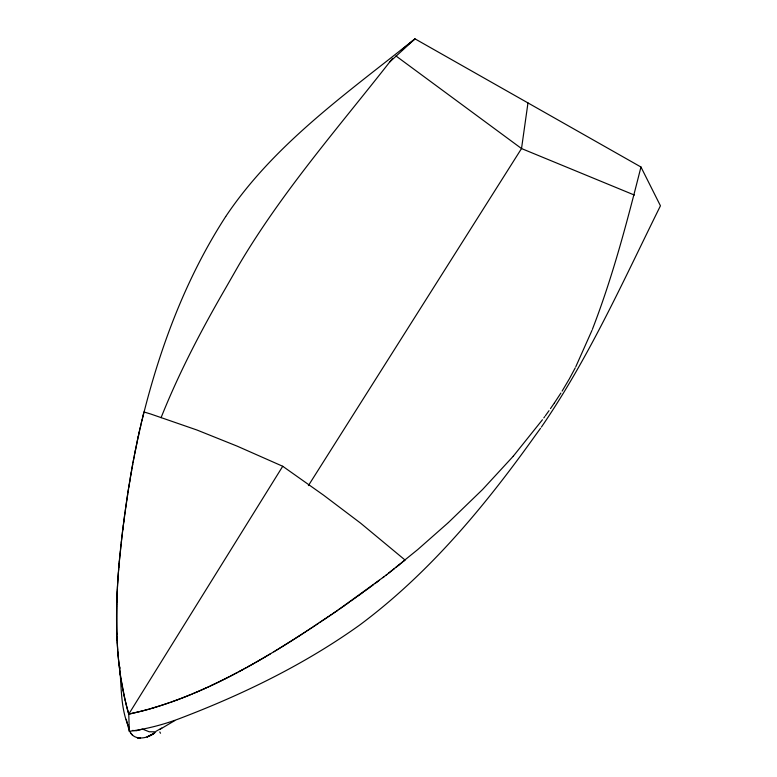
<?xml version="1.0" encoding="UTF-8"?>
<svg xmlns="http://www.w3.org/2000/svg" width="777" height="777" viewBox="0 0 777 777"><rect width="100%" height="100%" fill="white"/><g stroke="black" fill="none" stroke-linecap="round" stroke-linejoin="round"><path stroke-width="1.17" d="M116.56 617.346L116.56 615.695M116.56 615.374L116.569 614.053M116.579 613.723L116.589 612.072M116.589 611.742L116.618 610.091M116.618 609.76L116.647 608.44M116.647 608.109L116.686 606.468M116.686 606.138L116.715 604.817M116.725 604.487L116.773 602.835M116.783 602.505L116.812 601.524M116.822 601.194L116.851 600.203M116.861 599.873L116.9 598.882M116.948 597.571L116.832 633.323M116.948 598.523L116.977 596.581M116.987 597.328L117.133 592.958M116.997 596.25L117.016 595.59M117.036 595.26L117.074 594.269M117.133 593.745L117.21 591.307M117.191 592.55L117.337 588.675M117.259 591.064L117.414 587.363M117.414 588.092L118.085 576.515M117.424 587.033L117.502 585.722M117.521 585.392L117.58 584.401M117.618 583.75L117.677 582.76M117.696 582.429L117.774 581.118M117.803 580.788L117.881 579.477M117.949 579.108L118.182 575.203M118.172 575.99L118.58 569.949M118.201 574.873L118.298 573.562M118.327 573.232L118.425 571.921M118.522 571.318L118.658 568.968M118.638 569.755L119.075 564.053M118.716 568.308L118.764 567.657M118.842 567.346L118.959 565.365M119.056 564.762L119.134 563.393M119.134 563.898L119.182 562.742M119.211 563.034L119.308 561.431M119.289 562.179L119.483 559.459M119.367 561.315L122.261 533.644M119.512 559.139L119.765 556.517M119.833 555.866L120.056 553.574M120.124 552.913L120.357 550.631M120.454 549.65L120.697 547.358M120.765 546.707L121.057 544.085M121.163 543.113L121.387 541.151M121.455 540.501L122.028 535.596M122.183 534.77L122.494 531.682M122.407 532.935L122.776 529.409M122.63 531.089L122.941 528.098M122.863 529.254L123.232 525.815M123.096 527.408L123.397 524.514M123.329 525.573L124.029 519.628M123.485 523.863L123.737 521.911M123.805 521.901L125.544 508.576M124.077 519.308L124.553 515.724M124.641 515.073L125.087 511.829M125.301 510.8L128.496 488.791M125.631 507.925L126 505.332M527.971 102.923L521.522 148.553L308.401 485.596M126.097 504.681L126.564 501.437M126.661 500.786L127.146 497.542M127.243 496.892L127.69 493.978M127.836 493.007L128.292 490.093M128.409 489.811L128.904 486.208M128.759 487.645L129.701 481.351M128.963 485.878L129.273 483.945M129.458 483.323L129.914 480.06M129.817 481.157L130.342 477.476M130.177 479.001L131.177 472.639M130.4 477.156L130.789 474.902M130.915 474.689L133.45 460.081M131.235 472.319L131.634 470.066M131.799 469.094L132.323 466.2M132.381 465.87L132.731 463.947M133.081 462.558L134.431 454.943M133.508 459.761L133.935 457.517M134.227 456.507L138.384 435.761M134.683 453.661L135.188 451.097M135.256 450.777L138.17 436.713M138.296 436.635L139.015 432.886M138.51 435.674L139.219 431.934M139.141 432.779L139.578 430.341M139.365 431.808L140.229 427.486M139.967 429.137L140.812 424.941M140.579 426.466L141.404 422.406M141.2 423.795L142.084 419.551M141.822 421.124L142.774 416.705M142.463 418.463C159.926 347.581 185.878 278.059 225.699 216.569M142.929 416.074L143.473 413.859M143.551 413.539L143.939 411.965L150.631 413.986L196.921 430.002L237.111 446.124L282.731 466.278L323.562 495.163L360.635 523.183L405.108 560.081L403.797 561.14M225.748 216.492C274.368 143.813 347.659 92.725 414.996 38.85L640.957 167.006C627.126 221.785 612.8 276.641 592.365 329.39M591.987 330.371L575.786 366.754M161.062 417.705C178.904 372.95 201.272 330.176 225.398 288.529L238.869 265.006C282.575 190.889 339.802 125.932 392.589 58.333M575.233 367.861L569.628 378.35M569.298 378.953L562.111 391.113M282.731 466.278L128.759 714.112L129.332 731.322C146.231 729.069 162.84 724.815 178.807 718.861C242.22 694.793 303.924 664.84 359.246 625.368A568.463 512.713 47.2 0 0 369.162 617.832C434.411 567.074 487.373 502.632 535.178 435.664L540.51 428.321M560.907 393.036L554.428 402.904M554.38 402.972L550.475 408.624M549.009 410.693L545.386 415.744M541.384 427.097C588.908 357.886 623.319 280.818 660.44 205.798L640.957 167.006M544.755 416.608L543.803 417.909M542.453 419.745L513.257 456.216M513.189 456.293L482.575 489.51L448.378 522.552M389.423 62.257L414.996 38.85L401.282 50.146M448.076 522.834L417.735 549.572L388.587 573.154M402.748 561.985L401.437 563.043M400.388 563.888L399.339 564.733M399.077 564.947L395.648 567.666M394.318 568.715L392.997 569.764M392.2 570.386L390.608 571.629M390.073 572.047L386.159 575.038M386.868 574.533L383.721 576.913M161.752 728.059L155.769 731.439M384.188 576.602L337.247 610.605M382.847 577.622L383.382 577.214M378.807 580.701L379.341 580.293M377.457 581.72L378.263 581.109M377.185 581.924L374.747 583.75M373.387 584.77L369.308 587.801M367.667 589.005L368.764 588.199M366.851 589.607L364.656 591.21M363.558 592.016L361.917 593.21M361.635 593.405L359.44 594.997M358.887 595.396L357.235 596.59M356.4 597.183L354.195 598.766M353.36 599.358L352.253 600.145M351.146 600.932L350.31 601.524M348.086 603.088L349.194 602.311M347.533 603.486L345.852 604.652M344.182 605.827L345.017 605.244M343.9 606.021L342.502 606.992M340.831 608.158L341.948 607.381M338.869 609.518L339.986 608.741M337.742 610.285L309.537 629.205M336.626 611.062L337.179 610.673M335.781 611.645L332.401 613.947M331.556 614.529L329.302 616.064M328.166 616.821L326.194 618.162M325.621 618.541L322.795 620.444M321.94 621.017L319.668 622.532M318.531 623.29L316.258 624.795M315.404 625.368L313.121 626.874M311.975 627.622L310.839 628.37M309.974 628.933L306.303 631.312M307.692 630.438L308.838 629.691M306.828 630.992C267.405 656.643 226.563 680.701 182.624 697.824M304.827 632.303L305.682 631.74M302.816 633.605L303.962 632.857M301.952 634.158L300.806 634.906M299.368 635.829L300.233 635.275M299.077 636.013L297.348 637.121M297.067 637.305L294.755 638.781M293.891 639.335L291.569 640.802M290.996 641.161L283.731 645.706M283.149 646.066L281.109 647.328M280.526 647.688L278.185 649.125M126.282 719.337L129.332 731.322M277.603 649.485L276.136 650.368M275.252 650.903L275.845 650.553M273.786 651.796L274.378 651.437M270.551 653.739L269.668 654.263M268.483 654.972L269.075 654.622M267.9 655.322L267.006 655.846M266.414 656.196L265.53 656.72M265.229 656.895L264.044 657.585M160.188 729.205L174.767 720.609M263.753 657.76L262.568 658.459M262.267 658.634L261.373 659.149M261.082 659.323L259.887 660.013M259.596 660.178L258.702 660.693M258.401 660.868L255.711 662.402M255.118 662.742L254.516 663.082M253.914 663.422L253.02 663.937M252.719 664.102L250.32 665.452M250.019 665.617L249.116 666.122M248.815 666.287L247.61 666.957M246.406 667.618L245.794 667.948M245.192 668.278L244.59 668.618M243.687 669.114L242.171 669.929M241.861 670.095L241.258 670.425M240.957 670.59L240.044 671.075M239.743 671.241L238.83 671.726M237.607 672.377L237.004 672.697M236.694 672.863L235.47 673.504M234.868 673.824L233.644 674.465M154.574 733.119L147.183 736.849L154.574 733.119C147.426 738.538 134.11 741.336 129.613 731.138M233.333 674.621L230.886 675.893M229.652 676.524L228.428 677.155M228.117 677.311L225.029 678.865M224.728 679.02L219.454 681.633M219.143 681.779L217.9 682.391M217.589 682.536L216.025 683.284M215.715 683.439L214.151 684.178M213.84 684.333L212.276 685.071M211.966 685.217L210.392 685.945M209.45 686.382L208.819 686.674M208.508 686.819L207.877 687.111M206.614 687.684L205.983 687.975M205.672 688.121L204.409 688.684M204.089 688.83L202.826 689.393M202.506 689.539L199.961 690.656M199.65 690.792L197.096 691.899M196.785 692.035L194.541 692.987M194.221 693.123L193.58 693.395M192.618 693.793L191.977 694.065M191.016 694.463L189.083 695.25M188.762 695.386L187.471 695.91M187.15 696.037L186.509 696.299M186.179 696.425L185.538 696.678M185.217 696.814L184.567 697.066M184.246 697.192L178.72 699.319M182.294 697.95L181.323 698.329M181.002 698.455L171.513 701.952M178.389 699.446L177.418 699.805M177.088 699.931L176.107 700.291M175.777 700.417L173.485 701.252M173.154 701.369L169.872 702.534M170.532 702.301L160.936 705.535M168.881 702.884L166.093 703.836M165.404 704.069L153.584 707.808M160.596 705.642L156.264 707.002M155.924 707.109L150.893 708.595M153.244 707.915L149.883 708.886M150.553 708.692L144.473 710.372M149.543 708.983L148.873 709.178M147.853 709.459L147.183 709.644M146.843 709.731L142.094 710.994M144.133 710.469L142.774 710.819M142.152 710.984L132.877 713.218M141.414 711.169L140.734 711.343M140.394 711.431L128.759 714.112L128.564 713.471M132.537 713.296L129.788 713.898M129.438 713.966L128.759 714.112L127.749 710.576M154.361 731.817L149.174 731.769L142.599 729.127L136.344 730.739L132.372 730.438M138.393 737.878L137.092 737.713L140.55 738.15M634.391 195.066L521.522 148.553L395.93 55.934M130.604 732.876L132.605 735.217M129.351 728.321C121.367 711.46 121.455 691.841 120.212 673.513M128.477 713.15L126.534 706.06M127.651 710.256L124.359 696.988M126.447 705.739L125.796 703.156M125.719 702.826L125.485 701.864M125.262 700.922L120.775 677.699M124.291 696.658L124.145 696.007M124.077 695.687L123.592 693.405M123.524 693.074L123.057 690.792M122.999 690.471L122.377 687.198M122.31 686.868L121.678 683.274M121.503 682.293L121.62 682.944M121.348 681.303L121.455 681.963M121.183 680.322L121.29 680.982M121.134 679.992L120.921 678.68M120.192 673.756L120.833 678.078M120.62 676.709L120.425 675.398M120.289 674.417L120.377 675.067M120.25 674.077L118.512 659.605M120.144 673.426L119.969 672.115M119.92 671.784L119.503 668.492M119.454 668.162L119.337 667.181M119.299 666.851L119.182 665.86M119.143 665.53L119.027 664.539M118.998 664.218L118.881 663.228M118.852 662.898L118.745 661.907M118.706 661.577L118.609 660.586M118.444 658.945L118.59 660.265M118.492 659.314L117.89 652.67M118.347 657.954L118.415 658.614M118.318 657.624L118.259 656.963M118.172 655.973L118.23 656.633M118.143 655.642L118.085 654.982M117.997 653.991L118.055 654.652M117.939 653.068L117.735 650.699M117.9 652.525L117.667 649.708M117.648 649.378L117.376 645.415M117.686 649.815L116.861 634.848M117.356 645.085L117.278 643.764M117.259 643.434L117.21 642.443M117.191 642.113L117.123 640.792M117.104 640.462L116.987 637.82M116.968 637.49L116.919 636.169M116.841 634.187L116.9 635.188M116.822 633.527L116.88 634.566M116.851 633.945L116.783 632.536M119.998 667.025L120.037 668.327M116.744 631.215L116.773 632.206M116.735 630.885L116.696 629.234M116.686 628.904L116.647 627.253M116.647 626.922L116.589 623.29M116.589 622.96L116.569 621.309M116.569 620.978L116.56 617.676M155.604 732.274A180.905 41.006 -77.9 0 1 154.234 732.41M160.548 733.235A96.843 17.201 -64.8 0 1 159.8 731.915"/></g></svg>
